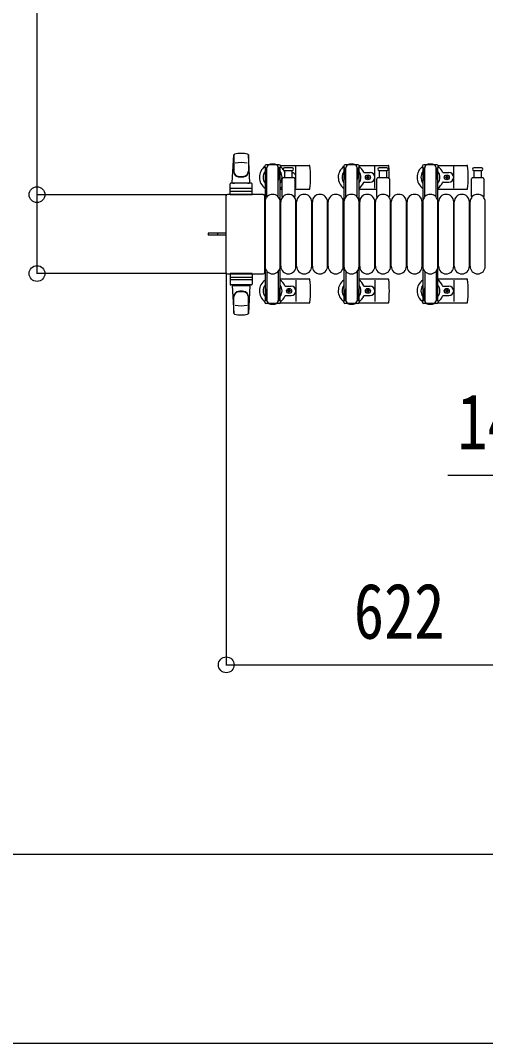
# Model space of a CAD drawing. Units: millimetres, scale not verified. Extents: x -16820 to 16820, y -11880 to 11880.
# Drawn here: x -3458 to -2721, y -6170 to -4548 of the extents above; entities that cross this region are included whole.
import ezdxf
from ezdxf.enums import TextEntityAlignment as Align

# ---------------------------------------------------------------- set-up
doc = ezdxf.new("R2010")
doc.units = ezdxf.units.MM
doc.header["$LTSCALE"] = 50
for name, color, linetype in [('0-2_YKK_13', 4, 'Continuous'), ('0-3_YKK_A1', 4, 'Continuous'), ('0-4_YKK_D', 6, 'Continuous')]:
    doc.layers.add(name, color=color, linetype=linetype)
doc.styles.add('ＭＳ ゴシック', font='')
doc.styles.get('ＭＳ ゴシック').set_extended_font_data('MS Gothic')

msp = doc.modelspace()

# ---------------------------------------------------------------- linework, layer by layer
at = {"layer": '0-2_YKK_13'}
for p, q in [((-3122.42, -4805.5), (-3119.98, -4761.47)), ((-3119.92, -4761.89), (-3119.92, -4787.63)), ((-3096.92, -4761.12), (-3096.92, -4788.31)), ((-3094.42, -4805.5), (-3096.86, -4761.47)), ((-3048.12, -4777), (-3068.72, -4777)), ((-3068.42, -4798.8), (-3068.42, -4781.8)), ((-3067.42, -4828.06), (-3067.42, -4782)), ((-3049.42, -4781.8), (-3046.12, -4781.8)), ((-3049.42, -4828.06), (-3049.42, -4782)), ((-3048.42, -4798.8), (-3048.42, -4781.8)), ((-3046.39, -4778), (-3000.32, -4778)), ((-3046.12, -4781.8), (-3046.12, -4779)), ((-3021.42, -4814), (-3021.42, -4780)), ((-2923.12, -4777), (-2943.72, -4777)), ((-2943.42, -4798.8), (-2943.42, -4781.8)), ((-2942.42, -4828.06), (-2942.42, -4782)), ((-2924.42, -4781.8), (-2921.12, -4781.8)), ((-2924.42, -4828.06), (-2924.42, -4782)), ((-2923.42, -4798.8), (-2923.42, -4781.8)), ((-2921.39, -4778), (-2875.32, -4778)), ((-2921.12, -4781.8), (-2921.12, -4779)), ((-2896.42, -4814), (-2896.42, -4780)), ((-2798.12, -4777), (-2818.72, -4777)), ((-2818.42, -4798.8), (-2818.42, -4781.8)), ((-2817.42, -4828.06), (-2817.42, -4782)), ((-2799.42, -4781.8), (-2796.12, -4781.8)), ((-2799.42, -4828.06), (-2799.42, -4782)), ((-2798.42, -4798.8), (-2798.42, -4781.8)), ((-2796.39, -4778), (-2750.32, -4778)), ((-2796.12, -4781.8), (-2796.12, -4779)), ((-2771.42, -4814), (-2771.42, -4780)), ((-3069.22, -4785.3), (-3068.42, -4785.3)), ((-3069.22, -4795.81), (-3069.22, -4785.3)), ((-3067.62, -4801.8), (-3069.22, -4795.81)), ((-3049.22, -4801.8), (-3047.62, -4795.81)), ((-3047.62, -4785.3), (-3048.42, -4785.3)), ((-3047.62, -4795.81), (-3047.62, -4785.3)), ((-3041.42, -4797.5), (-3025.42, -4797.5)), ((-3039.67, -4786), (-3027.17, -4786)), ((-3038.92, -4797.5), (-3038.92, -4786)), ((-3027.92, -4786), (-3027.92, -4797.5)), ((-2944.22, -4785.3), (-2943.42, -4785.3)), ((-2944.22, -4795.81), (-2944.22, -4785.3)), ((-2942.62, -4801.8), (-2944.22, -4795.81)), ((-2924.22, -4801.8), (-2922.62, -4795.81)), ((-2922.62, -4785.3), (-2923.42, -4785.3)), ((-2922.62, -4795.81), (-2922.62, -4785.3)), ((-2913.13, -4789.5), (-2903.92, -4789.5)), ((-2908.74, -4796.56), (-2909.62, -4796.56)), ((-2906.1, -4797.44), (-2905.22, -4797.44)), ((-2891.42, -4797.5), (-2875.42, -4797.5)), ((-2889.67, -4786), (-2877.17, -4786)), ((-2888.92, -4797.5), (-2888.92, -4786)), ((-2877.92, -4786), (-2877.92, -4797.5)), ((-2819.22, -4785.3), (-2818.42, -4785.3)), ((-2819.22, -4795.81), (-2819.22, -4785.3)), ((-2817.62, -4801.8), (-2819.22, -4795.81)), ((-2799.22, -4801.8), (-2797.62, -4795.81)), ((-2797.62, -4785.3), (-2798.42, -4785.3)), ((-2797.62, -4795.81), (-2797.62, -4785.3)), ((-2788.13, -4789.5), (-2778.92, -4789.5)), ((-2783.74, -4796.56), (-2784.62, -4796.56)), ((-2781.1, -4797.44), (-2780.22, -4797.44)), ((-2741.42, -4797.5), (-2725.42, -4797.5)), ((-2739.67, -4786), (-2727.17, -4786)), ((-2738.92, -4797.5), (-2738.92, -4786)), ((-2727.92, -4786), (-2727.92, -4797.5)), ((-3125.92, -4824.5), (-3125.92, -4807.5)), ((-3091.92, -4806.5), (-3124.92, -4806.5)), ((-3091.92, -4814.5), (-3124.92, -4814.5)), ((-3122.42, -4805.5), (-3094.42, -4805.5)), ((-3121.42, -4806.5), (-3121.42, -4805.5)), ((-3121.42, -4805.5), (-3095.42, -4805.5)), ((-3121.42, -4806.5), (-3119.02, -4806.5)), ((-3097.82, -4806.5), (-3095.42, -4806.5)), ((-3095.42, -4806.5), (-3095.42, -4805.5)), ((-3090.92, -4824.5), (-3090.92, -4807.5)), ((-3067.62, -4801.8), (-3067.42, -4801.8)), ((-3049.22, -4801.8), (-3049.42, -4801.8)), ((-3043.42, -4827.32), (-3043.42, -4799.5)), ((-3023.42, -4799.5), (-3023.42, -4827.32)), ((-2942.62, -4801.8), (-2942.42, -4801.8)), ((-2924.22, -4801.8), (-2924.42, -4801.8)), ((-2913.13, -4804.5), (-2903.92, -4804.5)), ((-2893.42, -4827.32), (-2893.42, -4799.5)), ((-2873.42, -4799.5), (-2873.42, -4827.32)), ((-2817.62, -4801.8), (-2817.42, -4801.8)), ((-2799.22, -4801.8), (-2799.42, -4801.8)), ((-2788.13, -4804.5), (-2778.92, -4804.5)), ((-2743.42, -4827.32), (-2743.42, -4799.5)), ((-2723.42, -4799.5), (-2723.42, -4827.32)), ((-3132.42, -4826.49), (-3132.42, -4947.5)), ((-3132.42, -4826.49), (-3132.42, -4826.49)), ((-3073.42, -4824), (-3129.92, -4824)), ((-3129.92, -4824), (-3129.92, -4824)), ((-3090.92, -4824.5), (-3125.92, -4824.5)), ((-3124.98, -4819), (-3091.81, -4819)), ((-3073.42, -4824), (-3073.42, -4824)), ((-3070.92, -4947.5), (-3070.92, -4826.49)), ((-3070.92, -4826.49), (-3070.92, -4826.49)), ((-3046.42, -4816), (-3043.42, -4816)), ((-3023.42, -4816), (-3000.32, -4816)), ((-2921.42, -4816), (-2893.42, -4816)), ((-2796.42, -4816), (-2750.32, -4816)), ((-3070.42, -4938), (-3070.42, -4836)), ((-3046.42, -4938), (-3046.42, -4836)), ((-3045.42, -4938), (-3045.42, -4836)), ((-3021.42, -4938), (-3021.42, -4836)), ((-3020.42, -4938), (-3020.42, -4836)), ((-2996.42, -4938), (-2996.42, -4836)), ((-2995.42, -4938), (-2995.42, -4836)), ((-2971.42, -4938), (-2971.42, -4836)), ((-2970.42, -4938), (-2970.42, -4836)), ((-2946.42, -4938), (-2946.42, -4836)), ((-2945.42, -4938), (-2945.42, -4836)), ((-2921.42, -4938), (-2921.42, -4836)), ((-2920.42, -4938), (-2920.42, -4836)), ((-2896.42, -4938), (-2896.42, -4836)), ((-2895.42, -4938), (-2895.42, -4836)), ((-2871.42, -4938), (-2871.42, -4836)), ((-2870.42, -4938), (-2870.42, -4836)), ((-2846.42, -4938), (-2846.42, -4836)), ((-2845.42, -4938), (-2845.42, -4836)), ((-2821.42, -4938), (-2821.42, -4836)), ((-2820.42, -4938), (-2820.42, -4836)), ((-2796.42, -4938), (-2796.42, -4836)), ((-2795.42, -4938), (-2795.42, -4836)), ((-2771.42, -4938), (-2771.42, -4836)), ((-2770.42, -4938), (-2770.42, -4836)), ((-2746.42, -4938), (-2746.42, -4836)), ((-2745.42, -4938), (-2745.42, -4836)), ((-2721.42, -4938), (-2721.42, -4836)), ((-3160.42, -4885.5), (-3160.42, -4888.5)), ((-3144.92, -4888.5), (-3160.42, -4888.5)), ((-3145.57, -4885.5), (-3145.57, -4888.5)), ((-3132.42, -4888.5), (-3144.92, -4888.5)), ((-3132.42, -4947.5), (-3132.42, -4947.5)), ((-3129.92, -4950), (-3073.42, -4950)), ((-3129.92, -4950), (-3129.92, -4950)), ((-3090.92, -4949.5), (-3125.92, -4949.5)), ((-3125.92, -4949.5), (-3125.92, -4966.5)), ((-3124.98, -4955), (-3091.81, -4955)), ((-3091.92, -4959.5), (-3124.92, -4959.5)), ((-3090.92, -4949.5), (-3090.92, -4966.5)), ((-3073.42, -4950), (-3073.42, -4950)), ((-3070.92, -4947.5), (-3070.92, -4947.5)), ((-3067.42, -4945.93), (-3067.42, -4992)), ((-3049.42, -4945.93), (-3049.42, -4992)), ((-3046.42, -4958), (-3000.32, -4958)), ((-3021.42, -4960), (-3021.42, -4994)), ((-2942.42, -4945.93), (-2942.42, -4992)), ((-2924.42, -4945.93), (-2924.42, -4992)), ((-2921.42, -4958), (-2875.32, -4958)), ((-2896.42, -4960), (-2896.42, -4994)), ((-2817.42, -4945.93), (-2817.42, -4992)), ((-2799.42, -4945.93), (-2799.42, -4992)), ((-2796.42, -4958), (-2750.32, -4958)), ((-2771.42, -4960), (-2771.42, -4994)), ((-3091.92, -4967.5), (-3124.92, -4967.5)), ((-3122.42, -4968.5), (-3094.42, -4968.5)), ((-3122.42, -4968.5), (-3119.98, -5012.52)), ((-3121.42, -4967.5), (-3119.02, -4967.5)), ((-3121.42, -4967.5), (-3121.42, -4968.5)), ((-3121.42, -4968.5), (-3095.42, -4968.5)), ((-3097.82, -4967.5), (-3095.42, -4967.5)), ((-3094.42, -4968.5), (-3096.86, -5012.52)), ((-3095.42, -4967.5), (-3095.42, -4968.5)), ((-3067.62, -4972.2), (-3069.22, -4978.18)), ((-3068.42, -4975.2), (-3068.42, -4992.2)), ((-3067.62, -4972.2), (-3067.42, -4972.2)), ((-3049.22, -4972.2), (-3049.42, -4972.2)), ((-3049.22, -4972.2), (-3047.62, -4978.18)), ((-3048.42, -4975.2), (-3048.42, -4992.2)), ((-3038.13, -4969.5), (-3028.92, -4969.5)), ((-3031.1, -4976.56), (-3030.22, -4976.56)), ((-2942.62, -4972.2), (-2944.22, -4978.18)), ((-2943.42, -4975.2), (-2943.42, -4992.2)), ((-2942.62, -4972.2), (-2942.42, -4972.2)), ((-2924.22, -4972.2), (-2924.42, -4972.2)), ((-2924.22, -4972.2), (-2922.62, -4978.18)), ((-2923.42, -4975.2), (-2923.42, -4992.2)), ((-2913.13, -4969.5), (-2903.92, -4969.5)), ((-2906.1, -4976.56), (-2905.22, -4976.56)), ((-2817.62, -4972.2), (-2819.22, -4978.18)), ((-2818.42, -4975.2), (-2818.42, -4992.2)), ((-2817.62, -4972.2), (-2817.42, -4972.2)), ((-2799.22, -4972.2), (-2799.42, -4972.2)), ((-2799.22, -4972.2), (-2797.62, -4978.18)), ((-2798.42, -4975.2), (-2798.42, -4992.2)), ((-2788.13, -4969.5), (-2778.92, -4969.5)), ((-2781.1, -4976.56), (-2780.22, -4976.56)), ((-3119.92, -5012.11), (-3119.92, -4986.37)), ((-3096.92, -5012.88), (-3096.92, -4985.69)), ((-3069.22, -4978.18), (-3069.22, -4988.7)), ((-3069.22, -4988.7), (-3068.42, -4988.7)), ((-3049.42, -4992.2), (-3046.12, -4992.2)), ((-3047.62, -4988.7), (-3048.42, -4988.7)), ((-3047.62, -4978.18), (-3047.62, -4988.7)), ((-3046.12, -4992.2), (-3046.12, -4995)), ((-3038.13, -4984.5), (-3028.92, -4984.5)), ((-3033.74, -4977.44), (-3034.62, -4977.44)), ((-2944.22, -4978.18), (-2944.22, -4988.7)), ((-2944.22, -4988.7), (-2943.42, -4988.7)), ((-2924.42, -4992.2), (-2921.12, -4992.2)), ((-2922.62, -4988.7), (-2923.42, -4988.7)), ((-2922.62, -4978.18), (-2922.62, -4988.7)), ((-2921.12, -4992.2), (-2921.12, -4995)), ((-2913.13, -4984.5), (-2903.92, -4984.5)), ((-2908.74, -4977.44), (-2909.62, -4977.44)), ((-2819.22, -4978.18), (-2819.22, -4988.7)), ((-2819.22, -4988.7), (-2818.42, -4988.7)), ((-2799.42, -4992.2), (-2796.12, -4992.2)), ((-2797.62, -4988.7), (-2798.42, -4988.7)), ((-2797.62, -4978.18), (-2797.62, -4988.7)), ((-2796.12, -4992.2), (-2796.12, -4995)), ((-2788.13, -4984.5), (-2778.92, -4984.5)), ((-2783.74, -4977.44), (-2784.62, -4977.44)), ((-3048.12, -4997), (-3068.72, -4997)), ((-3046.39, -4996), (-3000.32, -4996)), ((-2923.12, -4997), (-2943.72, -4997)), ((-2921.39, -4996), (-2875.32, -4996)), ((-2798.12, -4997), (-2818.72, -4997)), ((-2796.39, -4996), (-2750.32, -4996))]:
    msp.add_line(p, q, dxfattribs=at)
for points in [[(-3070.72, -4779), (-3070.72, -4781.8), (-3067.42, -4781.8)], [(-3027.17, -4782), (-3033.42, -4782), (-3039.67, -4782)], [(-2945.72, -4779), (-2945.72, -4781.8), (-2942.42, -4781.8)], [(-2877.17, -4782), (-2883.42, -4782), (-2889.67, -4782)], [(-2820.72, -4779), (-2820.72, -4781.8), (-2817.42, -4781.8)], [(-2727.17, -4782), (-2733.42, -4782), (-2739.67, -4782)], [(-2909.62, -4796.56), (-2909.62, -4797.44), (-2908.74, -4797.44)], [(-2906.98, -4795.68), (-2906.98, -4794.8), (-2907.86, -4794.8), (-2907.86, -4795.68)], [(-2907.86, -4798.32), (-2907.86, -4799.2), (-2906.98, -4799.2), (-2906.98, -4798.32)], [(-2905.22, -4797.44), (-2905.22, -4796.56), (-2906.1, -4796.56)], [(-2784.62, -4796.56), (-2784.62, -4797.44), (-2783.74, -4797.44)], [(-2781.98, -4795.68), (-2781.98, -4794.8), (-2782.86, -4794.8), (-2782.86, -4795.68)], [(-2782.86, -4798.32), (-2782.86, -4799.2), (-2781.98, -4799.2), (-2781.98, -4798.32)], [(-2780.22, -4797.44), (-2780.22, -4796.56), (-2781.1, -4796.56)], [(-3132.42, -4885.5), (-3144.92, -4885.5), (-3160.42, -4885.5)], [(-3034.62, -4977.44), (-3034.62, -4976.56), (-3033.74, -4976.56)], [(-3032.86, -4975.68), (-3032.86, -4974.8), (-3031.98, -4974.8), (-3031.98, -4975.68)], [(-3030.22, -4976.56), (-3030.22, -4977.44), (-3031.1, -4977.44)], [(-2909.62, -4977.44), (-2909.62, -4976.56), (-2908.74, -4976.56)], [(-2907.86, -4975.68), (-2907.86, -4974.8), (-2906.98, -4974.8), (-2906.98, -4975.68)], [(-2905.22, -4976.56), (-2905.22, -4977.44), (-2906.1, -4977.44)], [(-2784.62, -4977.44), (-2784.62, -4976.56), (-2783.74, -4976.56)], [(-2782.86, -4975.68), (-2782.86, -4974.8), (-2781.98, -4974.8), (-2781.98, -4975.68)], [(-2780.22, -4976.56), (-2780.22, -4977.44), (-2781.1, -4977.44)], [(-3070.72, -4995), (-3070.72, -4992.2), (-3067.42, -4992.2)], [(-3031.98, -4978.32), (-3031.98, -4979.2), (-3032.86, -4979.2), (-3032.86, -4978.32)], [(-2945.72, -4995), (-2945.72, -4992.2), (-2942.42, -4992.2)], [(-2906.98, -4978.32), (-2906.98, -4979.2), (-2907.86, -4979.2), (-2907.86, -4978.32)], [(-2820.72, -4995), (-2820.72, -4992.2), (-2817.42, -4992.2)], [(-2781.98, -4978.32), (-2781.98, -4979.2), (-2782.86, -4979.2), (-2782.86, -4978.32)]]:
    msp.add_lwpolyline(points, dxfattribs=at)
for centre in [(-2907.42, -4797), (-2782.42, -4797), (-3032.42, -4977), (-2907.42, -4977), (-2782.42, -4977)]:
    msp.add_circle(centre, 4, dxfattribs=at)
for centre, radius, start, end in [((-3118.48, -4761.55), 1.5, 101.97738, 176.83138), ((-3108.42, -4809), 50, 78.05356, 101.94644), ((-3108.42, -4809), 50, 78.02262, 101.94644), ((-3098.35, -4761.55), 1.5, 3.16862, 78.02262), ((-3108.42, -4823.6), 50, 79.12335, 100.54947), ((-3058.42, -4797), 21, 125.85347, 235.1501), ((-3068.72, -4779), 2, 90, 180), ((-3062.42, -4782), 5, 90, 180), ((-3058.42, -4797), 21, 72.24721, 107.75279), ((-3054.42, -4782), 5, 0, 90), ((-3048.12, -4779), 2, 0, 90), ((-3058.42, -4797), 21, 36.9292, 54.14653), ((-3039.67, -4784), 2, 90, 180), ((-3027.17, -4784), 2, 0, 90), ((-3000.32, -4779), 1, 5.73917, 90), ((-3179.42, -4797), 181, 354.26083, 5.73917), ((-2933.42, -4797), 21, 125.85347, 235.1501), ((-2943.72, -4779), 2, 90, 180), ((-2937.42, -4782), 5, 90, 180), ((-2933.42, -4797), 21, 72.24721, 107.75279), ((-2929.42, -4782), 5, 0, 90), ((-2923.12, -4779), 2, 0, 90), ((-2933.42, -4797), 21, 22.72842, 54.14653), ((-2889.67, -4784), 2, 90, 180), ((-2877.17, -4784), 2, 0, 90), ((-2875.32, -4779), 1, 5.73917, 90), ((-3054.42, -4797), 181, 359.28378, 5.73917), ((-2808.42, -4797), 21, 125.85347, 235.1501), ((-2818.72, -4779), 2, 90, 180), ((-2812.42, -4782), 5, 90, 180), ((-2808.42, -4797), 21, 72.24721, 107.75279), ((-2804.42, -4782), 5, 0, 90), ((-2798.12, -4779), 2, 0, 90), ((-2808.42, -4797), 21, 22.72842, 54.14653), ((-2750.32, -4779), 1, 5.73917, 90), ((-2929.42, -4797), 181, 354.26083, 5.73917), ((-2739.67, -4784), 2, 90, 180), ((-2727.17, -4784), 2, 0, 90), ((-3111.92, -4787.43), 8, 180, 263.72071), ((-3111.92, -4788.31), 8, 180, 263.72071), ((-3108.42, -4755.63), 40, 263.72071, 276.27929), ((-3108.42, -4756.5), 40, 263.72071, 276.27929), ((-3104.92, -4787.43), 8, 276.27929, 0), ((-3104.92, -4788.31), 8, 276.27929, 0), ((-3058.42, -4797), 15, 143.1301, 216.8699), ((-3058.42, -4797), 15, 323.1301, 36.8699), ((-3041.42, -4799.5), 2, 90, 180), ((-3039.67, -4784), 2, 180, 270), ((-3058.42, -4797), 21, 22.72842, 32.5406), ((-3038.13, -4788.5), 1, 202.72842, 217.66294), ((-3028.92, -4797), 7.5, 317.16663, 82.33771), ((-3027.17, -4784), 2, 270, 0), ((-3025.42, -4799.5), 2, 0, 90), ((-2933.42, -4797), 15, 143.1301, 216.8699), ((-2933.42, -4797), 15, 323.1301, 36.8699), ((-2913.13, -4788.5), 1, 202.72842, 270), ((-2908.74, -4795.68), 0.88, 270, 0), ((-2908.74, -4798.32), 0.88, 0, 90), ((-2906.1, -4795.68), 0.88, 180, 270), ((-2906.1, -4798.32), 0.88, 90, 180), ((-2903.92, -4797), 7.5, 270, 90), ((-2891.42, -4799.5), 2, 90, 180), ((-2889.67, -4784), 2, 180, 270), ((-2877.17, -4784), 2, 270, 0), ((-2875.42, -4799.5), 2, 0, 90), ((-2808.42, -4797), 15, 143.1301, 216.8699), ((-2808.42, -4797), 15, 323.1301, 36.8699), ((-2788.13, -4788.5), 1, 202.72842, 270), ((-2783.74, -4795.68), 0.88, 270, 0), ((-2783.74, -4798.32), 0.88, 0, 90), ((-2781.1, -4795.68), 0.88, 180, 270), ((-2781.1, -4798.32), 0.88, 90, 180), ((-2778.92, -4797), 7.5, 270, 90), ((-2741.42, -4799.5), 2, 90, 180), ((-2739.67, -4784), 2, 180, 270), ((-2727.17, -4784), 2, 270, 0), ((-2725.42, -4799.5), 2, 0, 90), ((-3124.92, -4807.5), 1, 90, 180), ((-3124.92, -4815.5), 1, 90, 180), ((-3091.92, -4807.5), 1, 0, 90), ((-3091.92, -4815.5), 1, 0, 90), ((-3058.42, -4797), 21, 304.8499, 315.58471), ((-2933.42, -4797), 21, 304.8499, 337.27158), ((-2913.13, -4805.5), 1, 90, 157.27158), ((-2808.42, -4797), 21, 304.8499, 337.27158), ((-2788.13, -4805.5), 1, 90, 157.27158), ((-3058.42, -4836), 12, 0, 180), ((-3033.42, -4836), 12, 0, 180), ((-3042.42, -4827.32), 1, 180, 258.06047), ((-3024.42, -4827.32), 1, 281.93946, 0), ((-3008.42, -4836), 12, 0, 180), ((-3000.32, -4815), 1, 270, 354.26083), ((-2983.42, -4836), 12, 0, 180), ((-2958.42, -4836), 12, 0, 180), ((-2933.42, -4836), 12, 0, 180), ((-2908.42, -4836), 12, 0, 180), ((-2883.42, -4836), 12, 0, 180), ((-2892.42, -4827.32), 1, 180, 258.06047), ((-2874.42, -4827.32), 1, 281.93946, 0), ((-2858.42, -4836), 12, 0, 180), ((-2833.42, -4836), 12, 0, 180), ((-2808.42, -4836), 12, 0, 180), ((-2783.42, -4836), 12, 0, 180), ((-2758.42, -4836), 12, 0, 180), ((-2750.32, -4815), 1, 270, 354.26083), ((-2733.42, -4836), 12, 0, 180), ((-2742.42, -4827.32), 1, 180, 258.06047), ((-2724.42, -4827.32), 1, 281.93946, 0), ((-3058.42, -4938), 12, 180, 0), ((-3033.42, -4938), 12, 180, 0), ((-3008.42, -4938), 12, 180, 0), ((-2983.42, -4938), 12, 180, 0), ((-2958.42, -4938), 12, 180, 0), ((-2933.42, -4938), 12, 180, 0), ((-2908.42, -4938), 12, 180, 0), ((-2883.42, -4938), 12, 180, 0), ((-2858.42, -4938), 12, 180, 0), ((-2833.42, -4938), 12, 180, 0), ((-2808.42, -4938), 12, 180, 0), ((-2783.42, -4938), 12, 180, 0), ((-2758.42, -4938), 12, 180, 0), ((-2733.42, -4938), 12, 180, 0), ((-3124.92, -4958.5), 1, 180, 270), ((-3091.92, -4958.5), 1, 270, 0), ((-3058.42, -4977), 21, 124.8499, 234.14653), ((-3058.42, -4977), 21, 22.72842, 55.1501), ((-3000.32, -4959), 1, 5.73917, 90), ((-3179.42, -4977), 181, 354.26083, 5.73917), ((-2933.42, -4977), 21, 124.8499, 234.14653), ((-2933.42, -4977), 21, 22.72842, 55.1501), ((-2875.32, -4959), 1, 5.73917, 90), ((-3054.42, -4977), 181, 354.26083, 5.73917), ((-2808.42, -4977), 21, 124.8499, 234.14653), ((-2808.42, -4977), 21, 22.72842, 55.1501), ((-2750.32, -4959), 1, 5.73917, 90), ((-2929.42, -4977), 181, 354.26083, 5.73917), ((-3124.92, -4966.5), 1, 180, 270), ((-3091.92, -4966.5), 1, 270, 0), ((-3058.42, -4977), 15, 143.1301, 216.8699), ((-3058.42, -4977), 15, 323.1301, 36.8699), ((-3038.13, -4968.5), 1, 202.72842, 270), ((-3033.74, -4975.68), 0.88, 270, 0), ((-3031.1, -4975.68), 0.88, 180, 270), ((-3028.92, -4977), 7.5, 270, 90), ((-2933.42, -4977), 15, 143.1301, 216.8699), ((-2933.42, -4977), 15, 323.1301, 36.8699), ((-2913.13, -4968.5), 1, 202.72842, 270), ((-2908.74, -4975.68), 0.88, 270, 0), ((-2906.1, -4975.68), 0.88, 180, 270), ((-2903.92, -4977), 7.5, 270, 90), ((-2808.42, -4977), 15, 143.1301, 216.8699), ((-2808.42, -4977), 15, 323.1301, 36.8699), ((-2788.13, -4968.5), 1, 202.72842, 270), ((-2783.74, -4975.68), 0.88, 270, 0), ((-2781.1, -4975.68), 0.88, 180, 270), ((-2778.92, -4977), 7.5, 270, 90), ((-3111.92, -4985.69), 8, 96.27929, 180), ((-3111.92, -4986.56), 8, 96.27929, 180), ((-3108.42, -5017.5), 40, 83.72071, 96.27929), ((-3108.42, -5018.37), 40, 83.72071, 96.27929), ((-3104.92, -4985.69), 8, 0, 83.72071), ((-3104.92, -4986.56), 8, 0, 83.72071), ((-3062.42, -4992), 5, 180, 270), ((-3054.42, -4992), 5, 270, 0), ((-3058.42, -4977), 21, 305.85347, 337.27158), ((-3038.13, -4985.5), 1, 90, 157.27158), ((-3033.74, -4978.32), 0.88, 0, 90), ((-3031.1, -4978.32), 0.88, 90, 180), ((-2937.42, -4992), 5, 180, 270), ((-2929.42, -4992), 5, 270, 0), ((-2933.42, -4977), 21, 305.85347, 337.27158), ((-2913.13, -4985.5), 1, 90, 157.27158), ((-2908.74, -4978.32), 0.88, 0, 90), ((-2906.1, -4978.32), 0.88, 90, 180), ((-2812.42, -4992), 5, 180, 270), ((-2804.42, -4992), 5, 270, 0), ((-2808.42, -4977), 21, 305.85347, 337.27158), ((-2788.13, -4985.5), 1, 90, 157.27158), ((-2783.74, -4978.32), 0.88, 0, 90), ((-2781.1, -4978.32), 0.88, 90, 180), ((-3108.42, -4950.4), 50, 259.45053, 280.87665), ((-3068.72, -4995), 2, 180, 270), ((-3058.42, -4977), 21, 252.24721, 287.75279), ((-3048.12, -4995), 2, 270, 0), ((-3000.32, -4995), 1, 270, 354.26083), ((-2943.72, -4995), 2, 180, 270), ((-2933.42, -4977), 21, 252.24721, 287.75279), ((-2923.12, -4995), 2, 270, 0), ((-2875.32, -4995), 1, 270, 354.26083), ((-2818.72, -4995), 2, 180, 270), ((-2808.42, -4977), 21, 252.24721, 287.75279), ((-2798.12, -4995), 2, 270, 0), ((-2750.32, -4995), 1, 270, 354.26083), ((-3118.48, -5012.44), 1.5, 183.16862, 258.02262), ((-3108.42, -4965), 50, 258.05356, 281.97738), ((-3108.42, -4965), 50, 258.05356, 281.94644), ((-3098.35, -5012.44), 1.5, 281.97738, 356.83138)]:
    msp.add_arc(centre, radius, start, end, dxfattribs=at)
for centre, major_axis, start_param, end_param in [((-3129.92, -4826.5), (1.77, -1.77), 2.358058, 3.9251274), ((-3073.42, -4826.5), (-1.77, -1.77), 2.358058, 3.9251274), ((-3129.92, -4947.49), (-1.77, -1.77), 5.4996506, 7.06672), ((-3073.42, -4947.49), (1.77, -1.77), 5.4996506, 7.06672)]:
    msp.add_ellipse(centre, major_axis=major_axis, ratio=0.997169, start_param=start_param, end_param=end_param, dxfattribs=at)
at = {"layer": '0-3_YKK_A1'}
for p, q in [((-3070.42, -4782), (-3070.42, -4992)), ((-3068.42, -4782), (-3070.42, -4782)), ((-3046.42, -4782), (-3048.42, -4782)), ((-3046.42, -4992), (-3046.42, -4782)), ((-2945.42, -4782), (-2945.42, -4992)), ((-2945.42, -4782), (-2942.42, -4782)), ((-2924.42, -4782), (-2921.42, -4782)), ((-2921.42, -4992), (-2921.42, -4782)), ((-2820.42, -4782), (-2820.42, -4992)), ((-2820.42, -4782), (-2817.42, -4782)), ((-2799.42, -4782), (-2796.42, -4782)), ((-2796.42, -4992), (-2796.42, -4782)), ((-3070.42, -4992), (-3067.42, -4992)), ((-3049.42, -4992), (-3046.42, -4992)), ((-2945.42, -4992), (-2942.42, -4992)), ((-2924.42, -4992), (-2921.42, -4992)), ((-2820.42, -4992), (-2817.42, -4992)), ((-2799.42, -4992), (-2796.42, -4992))]:
    msp.add_line(p, q, dxfattribs=at)
at = {"layer": '0-4_YKK_D'}
for p, q in [((-3130.92, -4824.5), (-3432.92, -4824.5)), ((-3130.92, -4949.5), (-3432.92, -4949.5)), ((-3131.92, -4948.5), (-3131.92, -5570.5)), ((-2509.92, -5269.5), (-2780.72, -5269.5)), ((-3131.92, -5569.5), (-2509.92, -5569.5)), ((-6631.92, -5869.5), (-2509.92, -5869.5)), ((-2509.92, -6169.5), (-10767.92, -6169.5))]:
    msp.add_line(p, q, dxfattribs=at)
msp.add_lwpolyline([(-3431.92, -4949.5), (-3431.92, -4824.5), (-3431.92, -4476.9)], dxfattribs=at)
for centre in [(-3431.92, -4824.5), (-3431.92, -4949.5), (-3131.92, -5569.5)]:
    msp.add_circle(centre, 12.5, dxfattribs=at)

# ---------------------------------------------------------------- texts
at = {"layer": '0-4_YKK_D', "style": 'ＭＳ ゴシック', "width": 0.8}
for s, p in [('14', (-2765.72, -5254.5)), ('622', (-2929.72, -5554.5))]:
    msp.add_text(s, height=87.98, dxfattribs=at).set_placement(p, align=Align.BOTTOM_LEFT)

doc.saveas('drawing.dxf')
